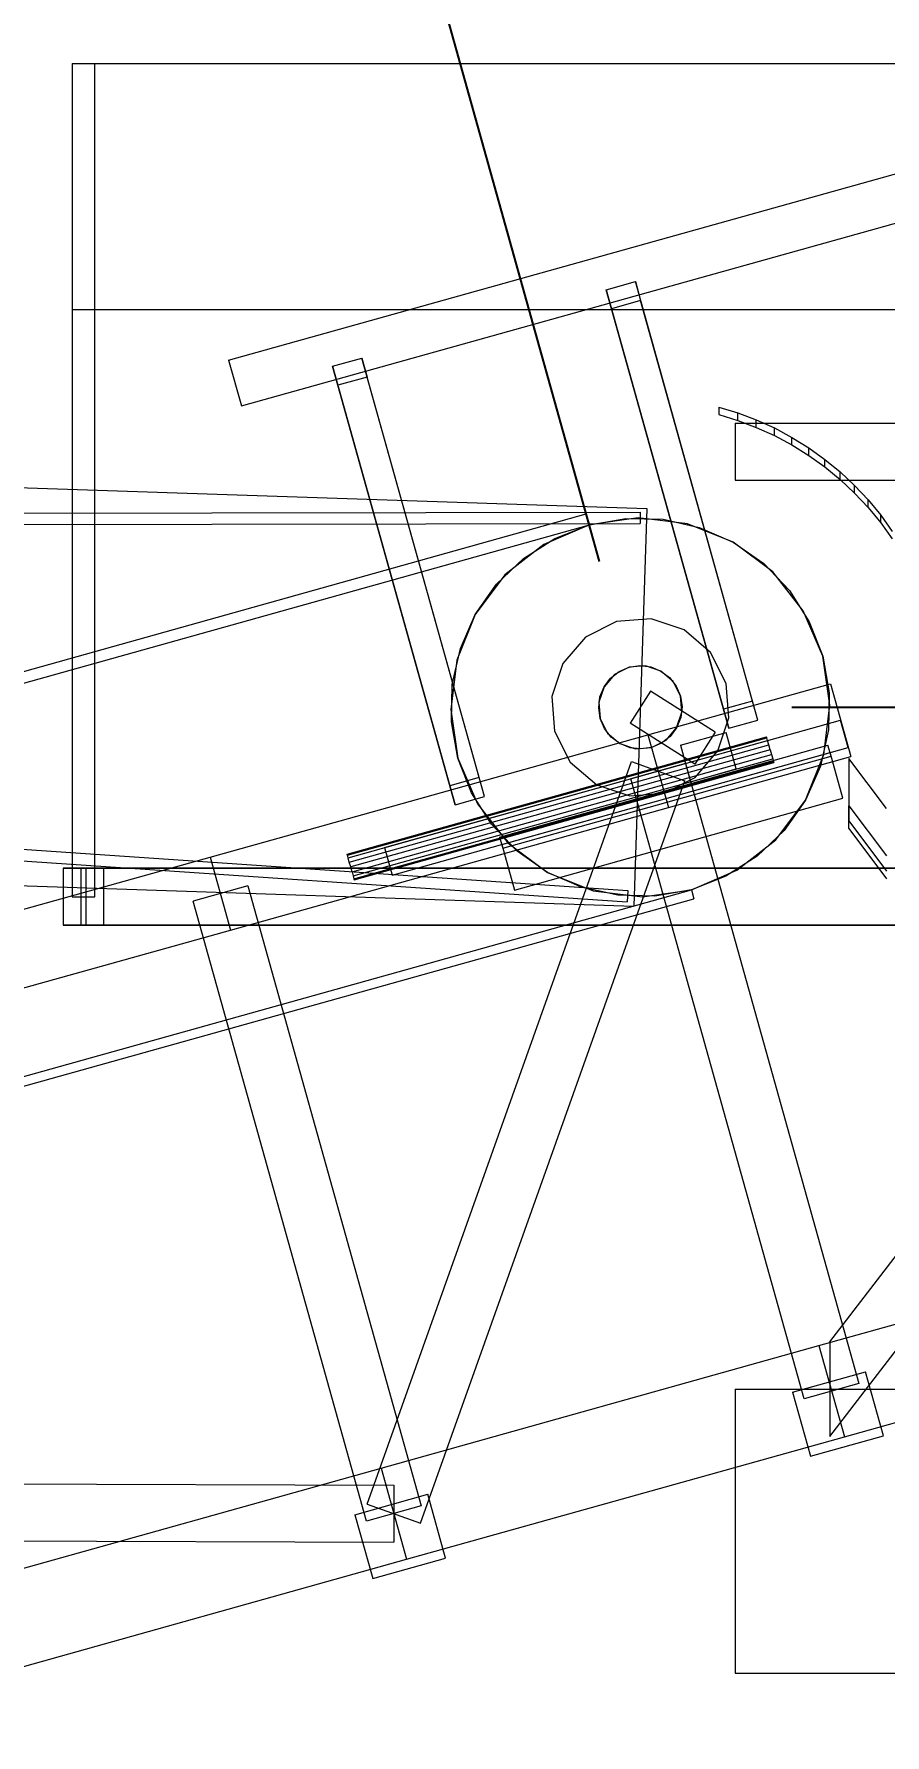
# Model space of a CAD drawing. Header units: millimetres. Extents: x -2500 to 58855, y -53268 to 6837.
# Drawn here: x 36597 to 37046, y 2957 to 3856 of the extents above; entities that cross this region are included whole.
import ezdxf

# ---------------------------------------------------------------- set-up
doc = ezdxf.new("R2010")
doc.units = ezdxf.units.MM
for name, color, linetype, lineweight in [('COTAS_P', 1, 'Continuous', 0), ('lateral_C03', 7, 'Continuous', 0), ('lateral_C03-traverse', 7, 'Continuous', 0), ('lateral_secador', 7, 'Continuous', 0)]:
    doc.layers.add(name, color=color, linetype=linetype, lineweight=lineweight)
doc.dimstyles.new('R19_100', dxfattribs={"dimtxt": 250, "dimasz": 150, "dimexe": 150, "dimexo": 80, "dimgap": 100, "dimtad": 1, "dimtih": 1, "dimtoh": 1, "dimdsep": 46, "dimcen": 0.09, "dimadec": 0, "dimazin": 0, "dimtfac": 1, "dimtdec": 4, "dimtofl": 0, "dimtmove": 0, "dimatfit": 3, "dimfxl": 1, "dimtolj": 1, "dimtzin": 0, "dimarcsym": 0})

# ---------------------------------------------------------------- blocks, each defined once
blk = doc.blocks.new('*D9')
at = {"layer": 'COTAS_P', "color": 0, "lineweight": -2, "transparency": 16777216}
for p, q in [((36895.57, 3577.04), (36634.34, 4511.21)), ((27342.75, 1757.14), (36530.28, 4326.35)), ((27419.12, 927.04), (27157.89, 1861.21))]:
    blk.add_line(p, q, dxfattribs=at)
at = {"layer": 'COTAS_P', "color": 0, "transparency": 16777216}
for points in [[(36523.55, 4350.43), (36537.01, 4302.28), (36674.74, 4366.75)], [(27336.01, 1781.22), (27349.48, 1733.07), (27198.29, 1716.75)]]:
    blk.add_solid(points, dxfattribs=at)
at = {"layer": 'Defpoints', "color": 0, "transparency": 16777216}
for p in [(36674.74, 4366.75), (36917.12, 3500), (27440.67, 850)]:
    blk.add_point(p, dxfattribs=at)
blk = doc.blocks.new('*D11')
at = {"layer": 'COTAS_P', "color": 0, "lineweight": -2, "transparency": 16777216}
for p, q in [((36997.12, 3500), (37467.12, 3500)), ((37317.12, 150), (37317.12, 3350)), ((36997.12, 0), (37467.12, 0))]:
    blk.add_line(p, q, dxfattribs=at)
at = {"layer": 'COTAS_P', "color": 0, "transparency": 16777216}
for points in [[(37292.12, 3350), (37342.12, 3350), (37317.12, 3500)], [(37292.12, 150), (37342.12, 150), (37317.12, 0)]]:
    blk.add_solid(points, dxfattribs=at)
at = {"layer": 'Defpoints', "color": 0, "transparency": 16777216}
for p in [(36917.12, 3500), (37317.12, 3500), (36917.12, 0)]:
    blk.add_point(p, dxfattribs=at)

msp = doc.modelspace()

# ---------------------------------------------------------------- linework, layer by layer
at = {"layer": 'lateral_C03'}
for p, q in [((36699.74, 3683.228), (37239.05, 3834.041)), ((36706.472, 3659.152), (37245.783, 3809.965)), ((36899.07, 3720.486), (36914.479, 3724.795)), ((36901.871, 3710.471), (36899.07, 3720.486)), ((36899.07, 3720.486), (36961.011, 3498.983)), ((36914.479, 3724.795), (36917.28, 3714.78)), ((36976.42, 3503.292), (36914.479, 3724.795)), ((36917.28, 3714.78), (36901.871, 3710.471)), ((36963.812, 3488.969), (36901.871, 3710.471)), ((36979.221, 3493.278), (36917.28, 3714.78)), ((36699.74, 3683.228), (36706.472, 3659.152)), ((36754.612, 3680.089), (36770.021, 3684.398)), ((36770.021, 3684.398), (36772.822, 3674.384)), ((36831.962, 3462.896), (36770.021, 3684.398)), ((36757.413, 3670.075), (36754.612, 3680.089)), ((36754.612, 3680.089), (36816.553, 3458.587)), ((36772.822, 3674.384), (36757.413, 3670.075)), ((36834.763, 3452.881), (36772.822, 3674.384)), ((36819.354, 3448.572), (36757.413, 3670.075)), ((35767.669, 3643.363), (36920.613, 3604.942)), ((35764.086, 3601.421), (36916.975, 3603)), ((36243.323, 3421.647), (36888.569, 3602.084)), ((36888.569, 3602.084), (36890.185, 3596.305)), ((36920.613, 3604.942), (36913.619, 3395.058)), ((36916.975, 3603), (36916.983, 3597)), ((35764.094, 3595.421), (36916.983, 3597)), ((36244.939, 3415.868), (36890.185, 3596.305)), ((36890.185, 3596.305), (36866.177, 3586.054)), ((36871.914, 3589.201), (36890.185, 3596.305)), ((36916.028, 3599.994), (36890.185, 3596.305)), ((36890.185, 3596.305), (36909.491, 3599.709)), ((36909.491, 3599.709), (36929.089, 3599.281)), ((36941.946, 3596.868), (36916.028, 3599.994)), ((36929.089, 3599.281), (36948.228, 3595.037)), ((36966.171, 3587.141), (36941.946, 3596.868)), ((36948.228, 3595.037), (36966.171, 3587.141)), ((36866.177, 3586.054), (36845.64, 3569.937)), ((36855.38, 3578.669), (36871.914, 3589.201)), ((36987.053, 3571.476), (36966.171, 3587.141)), ((36966.171, 3587.141), (36982.229, 3575.897)), ((36841.219, 3565.113), (36855.38, 3578.669)), ((36982.229, 3575.897), (36995.784, 3561.735)), ((36845.64, 3569.937), (36829.975, 3549.055)), ((37003.169, 3550.939), (36987.053, 3571.476)), ((36829.975, 3549.055), (36841.219, 3565.113)), ((36995.784, 3561.735), (37006.317, 3545.202)), ((36829.975, 3549.055), (36820.247, 3524.83)), ((36822.079, 3531.112), (36829.975, 3549.055)), ((37013.421, 3526.931), (37003.169, 3550.939)), ((36904.458, 3545.264), (36888.1, 3536.974)), ((36922.743, 3546.662), (36904.458, 3545.264)), ((36940.172, 3540.956), (36922.743, 3546.662)), ((36954.09, 3529.016), (36940.172, 3540.956)), ((37006.317, 3545.202), (37013.421, 3526.931)), ((36817.835, 3511.974), (36822.079, 3531.112)), ((36888.1, 3536.974), (36876.159, 3523.056)), ((36820.247, 3524.83), (36817.122, 3498.912)), ((36876.159, 3523.056), (36870.454, 3505.628)), ((36911.191, 3521.187), (36903.534, 3517.307)), ((36905.909, 3518.932), (36911.191, 3521.187)), ((36911.191, 3521.187), (36916.877, 3521.999)), ((36919.75, 3521.842), (36911.191, 3521.187)), ((36916.877, 3521.999), (36922.578, 3521.311)), ((36927.908, 3519.171), (36919.75, 3521.842)), ((36922.578, 3521.311), (36927.908, 3519.171)), ((36962.379, 3512.658), (36954.09, 3529.016)), ((37017.11, 3501.088), (37013.421, 3526.931)), ((37013.421, 3526.931), (37016.825, 3507.625)), ((36817.407, 3492.375), (36817.835, 3511.974)), ((36903.534, 3517.307), (36897.945, 3510.792)), ((36897.945, 3510.792), (36901.391, 3515.386)), ((36901.391, 3515.386), (36905.909, 3518.932)), ((36921.155, 3485.554), (37017.461, 3512.485)), ((36934.423, 3513.582), (36927.908, 3519.171)), ((36927.908, 3519.171), (36932.502, 3515.725)), ((36932.502, 3515.725), (36936.048, 3511.207)), ((36938.303, 3505.925), (36934.423, 3513.582)), ((36963.778, 3494.372), (36962.379, 3512.658)), ((37017.461, 3512.485), (37028.233, 3473.963)), ((36870.454, 3505.628), (36871.852, 3487.342)), ((36895.117, 3499.761), (36895.805, 3505.463)), ((36897.945, 3510.792), (36895.274, 3502.634)), ((36895.805, 3505.463), (36897.945, 3510.792)), ((36922.473, 3508.444), (36911.759, 3491.556)), ((36956.554, 3486.824), (36922.473, 3508.444)), ((36936.048, 3511.207), (36938.303, 3505.925)), ((36938.958, 3497.366), (36938.303, 3505.925)), ((36938.303, 3505.925), (36939.115, 3500.239)), ((36976.42, 3503.292), (36961.011, 3498.983)), ((36979.221, 3493.278), (36976.42, 3503.292)), ((37016.825, 3507.625), (37016.396, 3488.026)), ((36817.122, 3498.912), (36820.81, 3473.069)), ((36895.929, 3494.075), (36895.117, 3499.761)), ((36895.274, 3502.634), (36895.929, 3494.075)), ((36895.929, 3494.075), (36899.809, 3486.418)), ((36898.184, 3488.793), (36895.929, 3494.075)), ((36936.287, 3489.208), (36938.958, 3497.366)), ((36938.427, 3494.537), (36936.287, 3489.208)), ((36939.115, 3500.239), (36938.427, 3494.537)), ((36958.072, 3476.944), (36963.778, 3494.372)), ((36961.011, 3498.983), (36963.812, 3488.969)), ((37013.984, 3475.17), (37017.11, 3501.088)), ((36690.023, 3420.92), (36921.155, 3485.554)), ((36782.084, 3425.897), (37022.847, 3493.224)), ((36820.81, 3473.069), (36817.407, 3492.375)), ((36871.852, 3487.342), (36880.142, 3470.984)), ((36901.73, 3484.275), (36898.184, 3488.793)), ((36899.809, 3486.418), (36906.324, 3480.829)), ((36945.841, 3469.935), (36911.759, 3491.556)), ((36921.155, 3485.554), (36931.928, 3447.032)), ((36930.698, 3482.693), (36936.287, 3489.208)), ((36936.287, 3489.208), (36932.84, 3484.614)), ((36938.294, 3479.963), (36962.371, 3486.696)), ((36956.554, 3486.824), (36945.841, 3469.935)), ((36967.757, 3467.435), (36962.371, 3486.696)), ((36963.812, 3488.969), (36979.221, 3493.278)), ((37016.396, 3488.026), (37012.153, 3468.888)), ((37026.887, 3478.778), (37022.847, 3493.224)), ((35760.299, 3481.553), (36910.526, 3403.224)), ((36762.284, 3422.437), (36983.786, 3484.378)), ((36762.427, 3421.924), (36983.93, 3483.865)), ((36762.836, 3420.462), (36984.338, 3482.403)), ((36763.448, 3418.275), (36984.95, 3480.216)), ((36985.671, 3477.636), (36764.169, 3415.695)), ((36786.123, 3411.451), (37026.887, 3478.778)), ((36842.829, 3431.462), (37016.179, 3479.937)), ((36843.906, 3427.61), (37017.256, 3476.085)), ((36906.324, 3480.829), (36901.73, 3484.275)), ((36906.324, 3480.829), (36914.482, 3478.158)), ((36911.653, 3478.689), (36906.324, 3480.829)), ((36917.355, 3478.001), (36911.653, 3478.689)), ((36914.482, 3478.158), (36923.041, 3478.813)), ((36923.041, 3478.813), (36917.355, 3478.001)), ((36923.041, 3478.813), (36930.698, 3482.693)), ((36928.322, 3481.068), (36923.041, 3478.813)), ((36932.84, 3484.614), (36928.322, 3481.068)), ((36938.294, 3479.963), (36943.681, 3460.702)), ((36946.131, 3463.026), (36958.072, 3476.944)), ((36983.93, 3483.865), (36983.786, 3484.378)), ((36984.338, 3482.403), (36983.93, 3483.865)), ((36984.95, 3480.216), (36984.338, 3482.403)), ((36985.671, 3477.636), (36984.95, 3480.216)), ((36985.671, 3477.636), (36986.393, 3475.057)), ((37017.795, 3474.159), (37016.179, 3479.937)), ((37023.989, 3452.009), (37017.256, 3476.085)), ((35759.891, 3475.567), (36910.118, 3397.238)), ((36764.89, 3413.116), (36986.393, 3475.057)), ((36765.502, 3410.928), (36987.004, 3472.87)), ((36765.911, 3409.467), (36987.413, 3471.408)), ((36766.054, 3408.954), (36987.557, 3470.895)), ((36772.842, 3079.251), (36912.41, 3471.324)), ((36820.81, 3473.069), (36831.062, 3449.061)), ((36827.915, 3454.798), (36820.81, 3473.069)), ((36844.445, 3425.683), (37017.795, 3474.159)), ((36880.142, 3470.984), (36894.06, 3459.044)), ((36940.987, 3470.333), (36912.096, 3462.253)), ((36912.41, 3471.324), (36940.673, 3461.263)), ((36931.928, 3447.032), (37028.233, 3473.963)), ((36940.987, 3470.333), (37032.553, 3142.894)), ((36943.681, 3460.702), (36967.757, 3467.435)), ((36986.393, 3475.057), (36987.004, 3472.87)), ((36987.004, 3472.87), (36987.413, 3471.408)), ((36987.413, 3471.408), (36987.557, 3470.895)), ((37004.257, 3450.945), (37013.984, 3475.17)), ((37012.153, 3468.888), (37004.257, 3450.945)), ((36801.105, 3069.19), (36940.673, 3461.263)), ((36831.962, 3462.896), (36816.553, 3458.587)), ((36816.553, 3458.587), (36819.354, 3448.572)), ((36834.763, 3452.881), (36831.962, 3462.896)), ((36894.06, 3459.044), (36911.488, 3453.338)), ((37003.661, 3134.815), (36912.096, 3462.253)), ((36929.773, 3454.736), (36946.131, 3463.026)), ((36819.354, 3448.572), (36834.763, 3452.881)), ((36838.447, 3438.265), (36827.915, 3454.798)), ((36850.639, 3403.533), (37023.989, 3452.009)), ((36911.488, 3453.338), (36929.773, 3454.736)), ((36988.591, 3430.063), (37004.257, 3450.945)), ((37004.257, 3450.945), (36993.012, 3434.887)), ((36700.795, 3382.398), (36931.928, 3447.032)), ((36831.062, 3449.061), (36847.178, 3428.524)), ((35760.675, 3433.48), (36913.619, 3395.058)), ((36852.003, 3424.103), (36838.447, 3438.265)), ((36842.829, 3431.462), (36844.445, 3425.683)), ((36993.012, 3434.887), (36978.851, 3421.331)), ((36762.427, 3421.924), (36762.284, 3422.437)), ((36782.084, 3425.897), (36786.123, 3411.451)), ((36843.906, 3427.61), (36850.639, 3403.533)), ((36847.178, 3428.524), (36868.061, 3412.859)), ((36868.061, 3412.859), (36852.003, 3424.103)), ((36968.055, 3413.946), (36988.591, 3430.063)), ((35534.358, 3097.749), (36690.023, 3420.92)), ((36690.023, 3420.92), (36700.795, 3382.398)), ((36762.836, 3420.462), (36762.427, 3421.924)), ((36763.448, 3418.275), (36762.836, 3420.462)), ((36764.169, 3415.695), (36763.448, 3418.275)), ((36764.89, 3413.116), (36764.169, 3415.695)), ((36944.047, 3403.695), (36968.055, 3413.946)), ((36978.851, 3421.331), (36962.318, 3410.799)), ((36709.855, 3405.699), (36680.963, 3397.619)), ((36709.855, 3405.699), (36801.42, 3078.26)), ((36764.89, 3413.116), (36765.502, 3410.928)), ((36765.502, 3410.928), (36765.911, 3409.467)), ((36765.911, 3409.467), (36766.054, 3408.954)), ((36868.061, 3412.859), (36892.286, 3403.132)), ((36886.004, 3404.963), (36868.061, 3412.859)), ((36905.142, 3400.719), (36886.004, 3404.963)), ((36962.318, 3410.799), (36944.047, 3403.695)), ((27467.597, 753.695), (36944.047, 3403.695)), ((27468.944, 748.879), (36945.393, 3398.879)), ((36772.528, 3070.181), (36680.963, 3397.619)), ((36892.286, 3403.132), (36918.203, 3400.006)), ((36924.741, 3400.291), (36905.142, 3400.719)), ((36910.526, 3403.224), (36910.118, 3397.238)), ((36918.203, 3400.006), (36944.047, 3403.695)), ((36944.047, 3403.695), (36924.741, 3400.291)), ((36944.047, 3403.695), (36945.393, 3398.879)), ((35545.13, 3059.227), (36700.795, 3382.398)), ((37011.374, 3162.931), (37107.679, 3189.862)), ((36780.241, 3098.297), (37011.374, 3162.931)), ((37011.374, 3162.931), (37024.839, 3114.778)), ((36997.499, 3138.284), (37036.021, 3149.056)), ((37045.447, 3115.349), (37036.021, 3149.056)), ((36997.499, 3138.284), (37006.925, 3104.577)), ((37032.553, 3142.894), (37003.661, 3134.815)), ((37024.839, 3114.778), (37121.145, 3141.709)), ((36793.707, 3050.144), (37024.839, 3114.778)), ((37006.925, 3104.577), (37045.447, 3115.349)), ((35539.795, 3093.488), (36787.025, 3089.221)), ((35624.576, 2775.126), (36780.241, 3098.297)), ((36780.241, 3098.297), (36793.707, 3050.144)), ((36766.366, 3073.65), (36804.888, 3084.422)), ((36787.025, 3089.221), (36786.922, 3059.221)), ((36814.314, 3050.715), (36804.888, 3084.422)), ((36766.366, 3073.65), (36775.792, 3039.943)), ((36801.42, 3078.26), (36772.528, 3070.181)), ((36772.842, 3079.251), (36801.105, 3069.19)), ((35539.693, 3063.488), (36786.922, 3059.221)), ((35638.042, 2726.974), (36793.707, 3050.144)), ((36775.792, 3039.943), (36814.314, 3050.715))]:
    msp.add_line(p, q, dxfattribs=at)
at = {"layer": 'lateral_C03-traverse'}
for p, q in [((36958.527, 3658.548), (36968.546, 3655.509)), ((36958.527, 3658.548), (36958.527, 3654.548)), ((36958.527, 3654.548), (36968.546, 3651.509)), ((36968.546, 3651.509), (36968.546, 3655.509)), ((36968.546, 3655.509), (36978.345, 3651.821)), ((36968.546, 3651.509), (36978.345, 3647.821)), ((36978.345, 3647.821), (36978.345, 3651.821)), ((36978.345, 3651.821), (36987.882, 3647.5)), ((36978.345, 3647.821), (36987.882, 3643.5)), ((36987.882, 3643.5), (36987.882, 3647.5)), ((36987.882, 3647.5), (36997.116, 3642.564)), ((36987.882, 3643.5), (36997.116, 3638.564)), ((36997.116, 3638.564), (36997.116, 3642.564)), ((36997.116, 3642.564), (37006.007, 3637.035)), ((36997.116, 3638.564), (37006.007, 3633.035)), ((37006.007, 3633.035), (37006.007, 3637.035)), ((37006.007, 3637.035), (37014.518, 3630.937)), ((37006.007, 3633.035), (37014.518, 3626.937)), ((37014.518, 3626.937), (37014.518, 3630.937)), ((37014.518, 3630.937), (37022.611, 3624.294)), ((37014.518, 3626.937), (37022.611, 3620.294)), ((37022.611, 3620.294), (37022.611, 3624.294)), ((37022.611, 3624.294), (37030.253, 3617.137)), ((37022.611, 3620.294), (37030.253, 3613.137)), ((37030.253, 3613.137), (37030.253, 3617.137)), ((37030.253, 3617.137), (37037.41, 3609.495)), ((37030.253, 3613.137), (37037.41, 3605.495)), ((37037.41, 3605.495), (37037.41, 3609.495)), ((37037.41, 3609.495), (37044.052, 3601.402)), ((37037.41, 3605.495), (37044.052, 3597.402)), ((37044.052, 3597.402), (37044.052, 3601.402)), ((37044.052, 3601.402), (37050.151, 3592.891)), ((37044.052, 3597.402), (37050.151, 3588.891)), ((37047.116, 3446.5), (37027.116, 3473)), ((37027.116, 3473), (37027.116, 3440)), ((37027.116, 3448), (37047.116, 3421.5)), ((37027.116, 3440), (37027.116, 3448)), ((37027.116, 3440), (37047.116, 3413.5)), ((37027.116, 3436), (37027.116, 3440)), ((37027.116, 3436), (37047.116, 3409.5))]:
    msp.add_line(p, q, dxfattribs=at)
at = {"layer": 'lateral_secador'}
for p, q in [((36617.116, 3840), (37867.116, 3840)), ((36617.116, 3840), (36617.116, 3710)), ((36617.116, 3840), (36629.116, 3840)), ((36629.116, 3710), (36629.116, 3840)), ((36617.116, 3710), (37867.116, 3710)), ((36617.116, 3710), (36629.116, 3710)), ((36617.116, 3710), (36617.116, 3400)), ((36629.116, 3400), (36629.116, 3710)), ((36967.116, 3650), (37517.116, 3650)), ((36967.116, 3650), (36967.116, 3620)), ((36967.116, 3620), (37517.116, 3620)), ((37017.116, 3165), (37217.116, 3425)), ((36633.828, 3415), (36612.404, 3415)), ((36612.404, 3415), (37206.404, 3415)), ((36612.404, 3415), (36612.404, 3385)), ((36624.524, 3415), (36621.708, 3415)), ((36621.708, 3415), (37215.708, 3415)), ((36621.708, 3415), (36621.708, 3385)), ((37218.524, 3415), (36624.524, 3415)), ((36624.524, 3385), (36624.524, 3415)), ((37227.828, 3415), (36633.828, 3415)), ((36633.828, 3385), (36633.828, 3415)), ((36617.116, 3400), (36629.116, 3400)), ((37206.404, 3385), (36612.404, 3385)), ((36612.404, 3385), (36633.828, 3385)), ((37215.708, 3385), (36621.708, 3385)), ((36621.708, 3385), (36624.524, 3385)), ((36624.524, 3385), (37218.524, 3385)), ((36633.828, 3385), (37227.828, 3385)), ((37017.116, 3115), (37217.116, 3375)), ((37017.116, 3165), (37017.116, 3115)), ((36967.116, 3140), (40817.116, 3140)), ((36967.116, 3140), (36967.116, 2990)), ((36967.116, 2990), (40817.116, 2990))]:
    msp.add_line(p, q, dxfattribs=at)

# ---------------------------------------------------------------- dimensions: what is measured, and where the dimension line sits
at = {"layer": 'COTAS_P'}
for p1, distance, picture, middle in [((27440.666, 850), 900, '*D9', (31936.513, 3041.748)), ((36917.116, 0), -400, '*D11', (37317.116, 1750))]:
    dim = msp.add_aligned_dim(p1=p1, p2=(36917.116, 3500), distance=distance, text='<> P', dimstyle='R19_100', dxfattribs=at)
    dim.commit()
    dim.dimension.update_dxf_attribs({"geometry": picture, "text_midpoint": middle})

doc.saveas('drawing.dxf')
